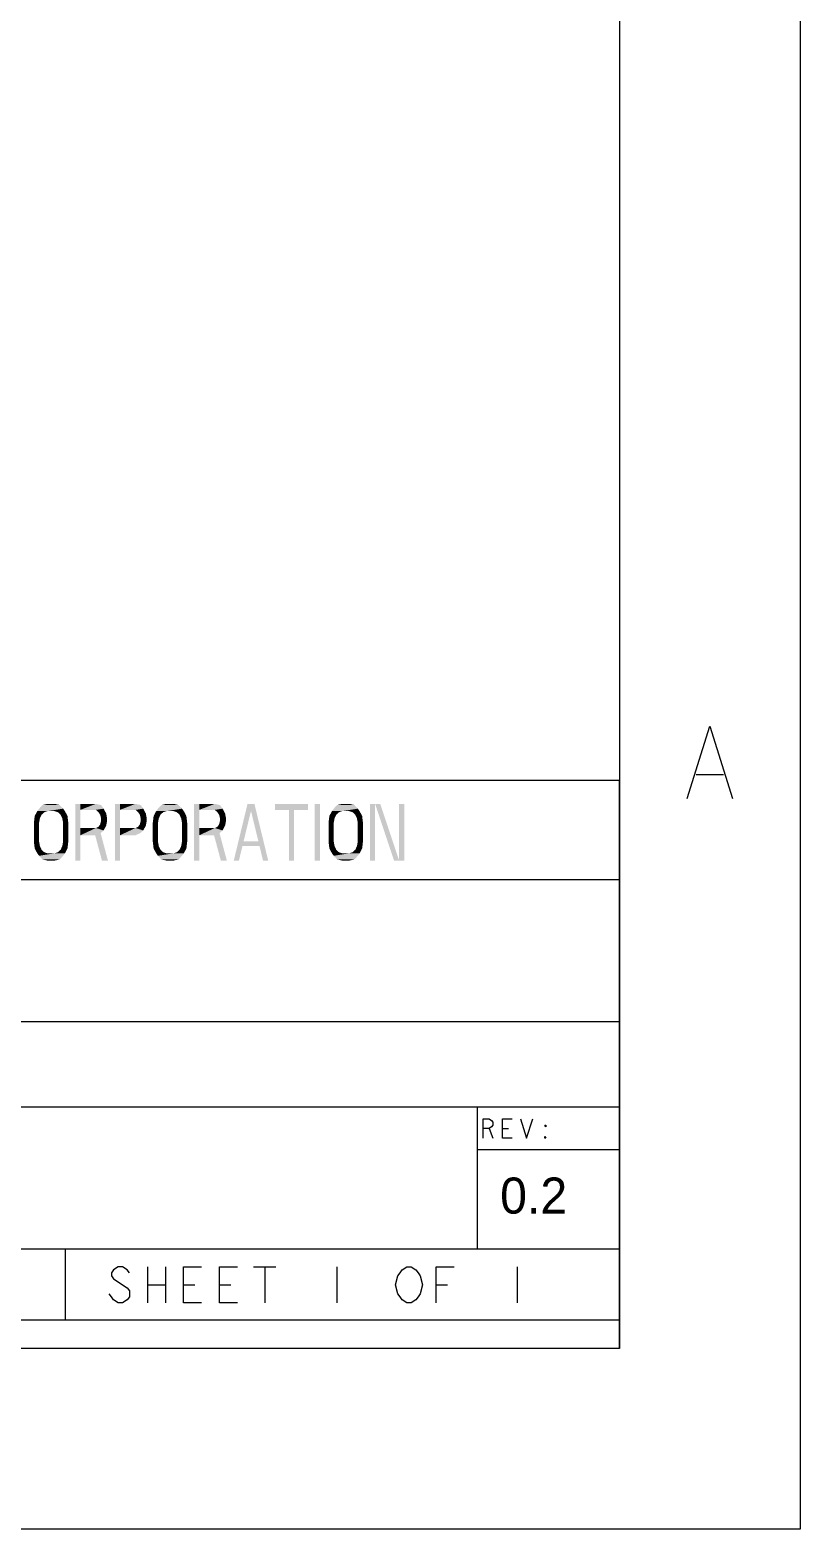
# Model space of a CAD drawing. Extents: x 0 to 22, y 0 to 17.
# Drawn here: x 19.866 to 22, y 0 to 4.155 of the extents above; entities that cross this region are included whole.
import ezdxf

# ---------------------------------------------------------------- set-up
doc = ezdxf.new("R2010")
doc.units = 0
doc.header["$LTSCALE"] = 1.21
doc.header["$MEASUREMENT"] = 0
doc.styles.get("Standard").update_dxf_attribs({"font": 'txt', "width": 0.8})

msp = doc.modelspace()

# ---------------------------------------------------------------- linework, layer by layer
at = {"color": 7, "linetype": 'Continuous'}
for p, q in [((22, 17), (22, 0)), ((21.5, 16.5), (21.5, 0.5)), ((21.5, 0.5), (0.5, 0.5)), ((22, 0), (0, 0))]:
    msp.add_line(p, q, dxfattribs=at)
at = {"color": 2, "linetype": 'Continuous'}
for p, q in [((21.7125, 2.0917), (21.7875, 2.0917)), ((21.5, 2.0748), (17, 2.0748)), ((21.5, 0.5), (21.5, 2.0748)), ((21.5, 1.7992), (17, 1.7992)), ((21.5, 1.4055), (17, 1.4055)), ((21.5, 1.1693), (17, 1.1693)), ((21.1063, 0.7756), (21.1063, 1.1693)), ((21.1384, 1.1102), (21.1485, 1.0834)), ((21.1753, 1.1102), (21.192, 1.1102)), ((21.5, 1.0512), (21.1063, 1.0512)), ((21.5, 0.7756), (17, 0.7756)), ((19.9645, 0.5787), (19.9645, 0.7756)), ((20.1915, 0.7272), (20.1915, 0.6272)), ((20.2415, 0.7272), (20.2415, 0.6272)), ((20.4852, 0.7272), (20.5477, 0.7272)), ((20.5165, 0.7272), (20.5165, 0.6272)), ((20.7165, 0.7272), (20.7165, 0.6272)), ((21.2165, 0.7272), (21.2165, 0.6272)), ((20.1915, 0.6772), (20.2415, 0.6772)), ((20.2915, 0.6772), (20.3227, 0.6772)), ((20.3915, 0.6772), (20.4227, 0.6772)), ((20.9915, 0.6772), (21.0227, 0.6772)), ((21.5, 0.5787), (17, 0.5787)), ((21.5, 0.5), (17, 0.5))]:
    msp.add_line(p, q, dxfattribs=at)
for points in [[(21.6875, 2.025), (21.75, 2.225), (21.8125, 2.025)], [(21.1216, 1.0834), (21.1216, 1.1371), (21.1384, 1.1371), (21.1451, 1.1326), (21.1485, 1.1281), (21.1485, 1.1192), (21.1451, 1.1147), (21.1384, 1.1102), (21.1216, 1.1102)], [(21.2021, 1.0834), (21.1753, 1.0834), (21.1753, 1.1371), (21.2021, 1.1371)], [(21.2255, 1.1371), (21.2423, 1.0834), (21.2591, 1.1371)], [(21.2959, 1.1192), (21.2959, 1.1147), (21.2926, 1.1192), (21.2959, 1.1192)], [(21.2959, 1.0834), (21.2926, 1.0834), (21.2926, 1.0879), (21.2959, 1.0834)], [(20.1415, 0.7105), (20.1352, 0.7188), (20.1227, 0.7272), (20.1102, 0.7272), (20.0977, 0.7188), (20.0915, 0.7105), (20.0915, 0.7022), (20.0977, 0.6938), (20.1102, 0.6855), (20.1227, 0.6772), (20.1352, 0.6688), (20.1415, 0.6605), (20.1415, 0.6438), (20.1352, 0.6355), (20.1227, 0.6272), (20.1102, 0.6272), (20.0977, 0.6355), (20.0915, 0.6438), (20.0852, 0.6522)], [(20.3415, 0.6272), (20.2915, 0.6272), (20.2915, 0.7272), (20.3415, 0.7272)], [(20.4415, 0.6272), (20.3915, 0.6272), (20.3915, 0.7272), (20.4415, 0.7272)], [(20.9415, 0.6438), (20.9352, 0.6355), (20.9227, 0.6272), (20.9102, 0.6272), (20.8977, 0.6355), (20.8915, 0.6438), (20.8852, 0.6522), (20.879, 0.6772), (20.8852, 0.7022), (20.8915, 0.7105), (20.8977, 0.7188), (20.9102, 0.7272), (20.9227, 0.7272), (20.9352, 0.7188), (20.9415, 0.7105), (20.9477, 0.7022), (20.954, 0.6772), (20.9477, 0.6522), (20.9415, 0.6438)], [(20.9915, 0.6272), (20.9915, 0.7272), (21.0415, 0.7272)]]:
    msp.add_lwpolyline(points, dxfattribs=at)
at = {"color": 7, "linetype": 'Continuous'}
for points in [[(19.8863, 1.99), (19.8911, 1.9967), (19.9579, 1.9967)], [(19.8863, 1.99), (19.9579, 1.9967), (19.9149, 1.99)], [(19.8911, 1.9967), (19.9006, 2.0068), (19.9484, 2.0068)], [(19.9484, 2.0068), (19.9579, 1.9967), (19.8911, 1.9967)], [(19.9006, 2.0068), (19.9149, 2.0101), (19.934, 2.0101)], [(19.934, 2.0101), (19.9484, 2.0068), (19.9006, 2.0068)], [(19.9149, 1.99), (19.9579, 1.9967), (19.934, 1.99)], [(19.9579, 1.9967), (19.9627, 1.99), (19.934, 1.99)], [(19.9914, 2.0101), (19.9914, 1.8527), (20.0057, 2.0101), (20.0057, 1.8527)], [(20.063, 2.0068), (20.0057, 1.9934), (20.0487, 2.0101)], [(20.0057, 1.9934), (20.0057, 2.0101), (20.0487, 2.0101)], [(20.0701, 1.9967), (20.0057, 1.9934), (20.063, 2.0068)], [(20.0057, 1.9934), (20.0701, 1.9967), (20.0487, 1.9934)], [(20.0487, 1.9934), (20.0701, 1.9967), (20.0558, 1.9867)], [(20.0701, 1.9967), (20.0773, 1.9833), (20.0558, 1.9867)], [(20.1012, 2.0101), (20.1012, 1.8527), (20.1155, 2.0101), (20.1155, 1.8527)], [(20.1728, 2.0068), (20.1155, 1.9934), (20.1585, 2.0101)], [(20.1155, 1.9934), (20.1155, 2.0101), (20.1585, 2.0101)], [(20.18, 1.9967), (20.1155, 1.9934), (20.1728, 2.0068)], [(20.1155, 1.9934), (20.18, 1.9967), (20.1585, 1.9934)], [(20.1585, 1.9934), (20.18, 1.9967), (20.1657, 1.9867)], [(20.18, 1.9967), (20.1871, 1.9833), (20.1657, 1.9867)], [(20.2158, 1.99), (20.2206, 1.9967), (20.2874, 1.9967)], [(20.2158, 1.99), (20.2874, 1.9967), (20.2445, 1.99)], [(20.2206, 1.9967), (20.2301, 2.0068), (20.2779, 2.0068)], [(20.2779, 2.0068), (20.2874, 1.9967), (20.2206, 1.9967)], [(20.2301, 2.0068), (20.2445, 2.0101), (20.2636, 2.0101)], [(20.2636, 2.0101), (20.2779, 2.0068), (20.2301, 2.0068)], [(20.2445, 1.99), (20.2874, 1.9967), (20.2636, 1.99)], [(20.2874, 1.9967), (20.2922, 1.99), (20.2636, 1.99)], [(20.3209, 2.0101), (20.3209, 1.8527), (20.3352, 2.0101), (20.3352, 1.8527)], [(20.3925, 2.0068), (20.3352, 1.9934), (20.3782, 2.0101)], [(20.3352, 1.9934), (20.3352, 2.0101), (20.3782, 2.0101)], [(20.3997, 1.9967), (20.3352, 1.9934), (20.3925, 2.0068)], [(20.3352, 1.9934), (20.3997, 1.9967), (20.3782, 1.9934)], [(20.3782, 1.9934), (20.3997, 1.9967), (20.3853, 1.9867)], [(20.3997, 1.9967), (20.4068, 1.9833), (20.3853, 1.9867)], [(20.4307, 1.8527), (20.4689, 2.0101), (20.445, 1.8527), (20.4832, 2.0101)], [(20.5119, 1.8527), (20.5262, 1.8527), (20.4737, 2.0101), (20.488, 2.0101)], [(20.5453, 2.0101), (20.5453, 1.9934), (20.636, 2.0101), (20.636, 1.9934)], [(20.6551, 2.0101), (20.6551, 1.8527), (20.6695, 2.0101), (20.6695, 1.8527)], [(20.7029, 1.99), (20.7077, 1.9967), (20.7745, 1.9967)], [(20.7029, 1.99), (20.7745, 1.9967), (20.7315, 1.99)], [(20.7077, 1.9967), (20.7172, 2.0068), (20.765, 2.0068)], [(20.765, 2.0068), (20.7745, 1.9967), (20.7077, 1.9967)], [(20.7172, 2.0068), (20.7315, 2.0101), (20.7506, 2.0101)], [(20.7506, 2.0101), (20.765, 2.0068), (20.7172, 2.0068)], [(20.7315, 1.99), (20.7745, 1.9967), (20.7506, 1.99)], [(20.7745, 1.9967), (20.7793, 1.99), (20.7506, 1.99)], [(20.808, 2.0101), (20.808, 1.8527), (20.8223, 2.0101), (20.8223, 1.8527)], [(20.8223, 2.0101), (20.8748, 1.8527), (20.8366, 2.0101), (20.8891, 1.8527)], [(20.8891, 2.0101), (20.8891, 1.8527), (20.9035, 2.0101), (20.9035, 1.8527)], [(19.8767, 1.9565), (19.8791, 1.9766), (19.8935, 1.9699)], [(19.8935, 1.9699), (19.8911, 1.9565), (19.8767, 1.9565)], [(19.8767, 1.9063), (19.8767, 1.9565), (19.8911, 1.9565)], [(19.8911, 1.9565), (19.8911, 1.9063), (19.8767, 1.9063)], [(19.8791, 1.9766), (19.8863, 1.99), (19.9054, 1.9867)], [(19.8982, 1.98), (19.8791, 1.9766), (19.9054, 1.9867)], [(19.8982, 1.98), (19.8935, 1.9699), (19.8791, 1.9766)], [(19.9149, 1.99), (19.9054, 1.9867), (19.8863, 1.99)], [(19.9436, 1.9867), (19.934, 1.99), (19.9627, 1.99)], [(19.9436, 1.9867), (19.9627, 1.99), (19.9508, 1.98)], [(19.9627, 1.99), (19.9699, 1.9766), (19.9508, 1.98)], [(19.9555, 1.9699), (19.9508, 1.98), (19.9699, 1.9766)], [(19.9555, 1.9699), (19.9699, 1.9766), (19.9579, 1.9565)], [(19.9699, 1.9766), (19.9723, 1.9565), (19.9579, 1.9565)], [(19.9723, 1.9565), (19.9579, 1.9565), (19.9723, 1.9063), (19.9579, 1.9063)], [(20.0606, 1.98), (20.0558, 1.9867), (20.0773, 1.9833)], [(20.0558, 1.9465), (20.0606, 1.9532), (20.0773, 1.9498)], [(20.0606, 1.98), (20.0773, 1.9833), (20.063, 1.9699)], [(20.0606, 1.9532), (20.063, 1.9632), (20.0797, 1.9632)], [(20.0797, 1.9632), (20.0773, 1.9498), (20.0606, 1.9532)], [(20.0773, 1.9833), (20.0797, 1.9699), (20.063, 1.9699)], [(20.063, 1.9632), (20.063, 1.9699), (20.0797, 1.9699)], [(20.0797, 1.9699), (20.0797, 1.9632), (20.063, 1.9632)], [(20.1704, 1.98), (20.1657, 1.9867), (20.1871, 1.9833)], [(20.1657, 1.9465), (20.1704, 1.9532), (20.1871, 1.9498)], [(20.1704, 1.98), (20.1871, 1.9833), (20.1728, 1.9699)], [(20.1704, 1.9532), (20.1728, 1.9632), (20.1895, 1.9632)], [(20.1895, 1.9632), (20.1871, 1.9498), (20.1704, 1.9532)], [(20.1871, 1.9833), (20.1895, 1.9699), (20.1728, 1.9699)], [(20.1728, 1.9632), (20.1728, 1.9699), (20.1895, 1.9699)], [(20.1895, 1.9699), (20.1895, 1.9632), (20.1728, 1.9632)], [(20.2062, 1.9565), (20.2086, 1.9766), (20.223, 1.9699)], [(20.223, 1.9699), (20.2206, 1.9565), (20.2062, 1.9565)], [(20.2062, 1.9063), (20.2062, 1.9565), (20.2206, 1.9565)], [(20.2206, 1.9565), (20.2206, 1.9063), (20.2062, 1.9063)], [(20.2086, 1.9766), (20.2158, 1.99), (20.2349, 1.9867)], [(20.2277, 1.98), (20.2086, 1.9766), (20.2349, 1.9867)], [(20.2277, 1.98), (20.223, 1.9699), (20.2086, 1.9766)], [(20.2445, 1.99), (20.2349, 1.9867), (20.2158, 1.99)], [(20.2731, 1.9867), (20.2636, 1.99), (20.2922, 1.99)], [(20.2731, 1.9867), (20.2922, 1.99), (20.2803, 1.98)], [(20.2922, 1.99), (20.2994, 1.9766), (20.2803, 1.98)], [(20.285, 1.9699), (20.2803, 1.98), (20.2994, 1.9766)], [(20.285, 1.9699), (20.2994, 1.9766), (20.2874, 1.9565)], [(20.2994, 1.9766), (20.3018, 1.9565), (20.2874, 1.9565)], [(20.3018, 1.9565), (20.2874, 1.9565), (20.3018, 1.9063), (20.2874, 1.9063)], [(20.3901, 1.98), (20.3853, 1.9867), (20.4068, 1.9833)], [(20.3853, 1.9465), (20.3901, 1.9532), (20.4068, 1.9498)], [(20.3901, 1.98), (20.4068, 1.9833), (20.3925, 1.9699)], [(20.3901, 1.9532), (20.3925, 1.9632), (20.4092, 1.9632)], [(20.4092, 1.9632), (20.4068, 1.9498), (20.3901, 1.9532)], [(20.4068, 1.9833), (20.4092, 1.9699), (20.3925, 1.9699)], [(20.3925, 1.9632), (20.3925, 1.9699), (20.4092, 1.9699)], [(20.4092, 1.9699), (20.4092, 1.9632), (20.3925, 1.9632)], [(20.5835, 1.9934), (20.5835, 1.8527), (20.5978, 1.9934), (20.5978, 1.8527)], [(20.6933, 1.9565), (20.6957, 1.9766), (20.7101, 1.9699)], [(20.7101, 1.9699), (20.7077, 1.9565), (20.6933, 1.9565)], [(20.6933, 1.9063), (20.6933, 1.9565), (20.7077, 1.9565)], [(20.7077, 1.9565), (20.7077, 1.9063), (20.6933, 1.9063)], [(20.6957, 1.9766), (20.7029, 1.99), (20.722, 1.9867)], [(20.7148, 1.98), (20.6957, 1.9766), (20.722, 1.9867)], [(20.7148, 1.98), (20.7101, 1.9699), (20.6957, 1.9766)], [(20.7315, 1.99), (20.722, 1.9867), (20.7029, 1.99)], [(20.7602, 1.9867), (20.7506, 1.99), (20.7793, 1.99)], [(20.7602, 1.9867), (20.7793, 1.99), (20.7674, 1.98)], [(20.7793, 1.99), (20.7865, 1.9766), (20.7674, 1.98)], [(20.7721, 1.9699), (20.7674, 1.98), (20.7865, 1.9766)], [(20.7721, 1.9699), (20.7865, 1.9766), (20.7745, 1.9565)], [(20.7865, 1.9766), (20.7889, 1.9565), (20.7745, 1.9565)], [(20.7889, 1.9565), (20.7745, 1.9565), (20.7889, 1.9063), (20.7745, 1.9063)], [(20.0701, 1.9364), (20.0057, 1.923), (20.0487, 1.9431)], [(20.0057, 1.923), (20.0057, 1.9431), (20.0487, 1.9431)], [(20.063, 1.9297), (20.0057, 1.923), (20.0701, 1.9364)], [(20.063, 1.9297), (20.0487, 1.923), (20.0057, 1.923)], [(20.0439, 1.9331), (20.0654, 1.8527), (20.0606, 1.9331), (20.0821, 1.8527)], [(20.0558, 1.9465), (20.0773, 1.9498), (20.0487, 1.9431)], [(20.0773, 1.9498), (20.0701, 1.9364), (20.0487, 1.9431)], [(20.18, 1.9364), (20.1155, 1.923), (20.1585, 1.9431)], [(20.1155, 1.923), (20.1155, 1.9431), (20.1585, 1.9431)], [(20.1728, 1.9297), (20.1155, 1.923), (20.18, 1.9364)], [(20.1728, 1.9297), (20.1585, 1.923), (20.1155, 1.923)], [(20.1657, 1.9465), (20.1871, 1.9498), (20.1585, 1.9431)], [(20.1871, 1.9498), (20.18, 1.9364), (20.1585, 1.9431)], [(20.3997, 1.9364), (20.3352, 1.923), (20.3782, 1.9431)], [(20.3352, 1.923), (20.3352, 1.9431), (20.3782, 1.9431)], [(20.3925, 1.9297), (20.3352, 1.923), (20.3997, 1.9364)], [(20.3925, 1.9297), (20.3782, 1.923), (20.3352, 1.923)], [(20.3734, 1.9331), (20.3949, 1.8527), (20.3901, 1.9331), (20.4116, 1.8527)], [(20.3853, 1.9465), (20.4068, 1.9498), (20.3782, 1.9431)], [(20.4068, 1.9498), (20.3997, 1.9364), (20.3782, 1.9431)], [(19.8791, 1.8862), (19.8767, 1.9063), (19.8911, 1.9063)], [(19.8935, 1.8929), (19.8791, 1.8862), (19.8911, 1.9063)], [(19.8935, 1.8929), (19.8982, 1.8828), (19.8791, 1.8862)], [(19.8863, 1.8728), (19.8791, 1.8862), (19.8982, 1.8828)], [(19.9054, 1.8761), (19.8863, 1.8728), (19.8982, 1.8828)], [(19.9054, 1.8761), (19.9149, 1.8728), (19.8863, 1.8728)], [(19.8911, 1.8661), (19.8863, 1.8728), (19.9149, 1.8728)], [(19.9627, 1.8728), (19.8911, 1.8661), (19.934, 1.8728)], [(19.934, 1.8728), (19.8911, 1.8661), (19.9149, 1.8728)], [(19.9627, 1.8728), (19.9579, 1.8661), (19.8911, 1.8661)], [(19.934, 1.8728), (19.9436, 1.8761), (19.9627, 1.8728)], [(19.9508, 1.8828), (19.9699, 1.8862), (19.9436, 1.8761)], [(19.9699, 1.8862), (19.9627, 1.8728), (19.9436, 1.8761)], [(19.9508, 1.8828), (19.9555, 1.8929), (19.9699, 1.8862)], [(19.9555, 1.8929), (19.9579, 1.9063), (19.9723, 1.9063)], [(19.9723, 1.9063), (19.9699, 1.8862), (19.9555, 1.8929)], [(20.2086, 1.8862), (20.2062, 1.9063), (20.2206, 1.9063)], [(20.223, 1.8929), (20.2086, 1.8862), (20.2206, 1.9063)], [(20.223, 1.8929), (20.2277, 1.8828), (20.2086, 1.8862)], [(20.2158, 1.8728), (20.2086, 1.8862), (20.2277, 1.8828)], [(20.2349, 1.8761), (20.2158, 1.8728), (20.2277, 1.8828)], [(20.2349, 1.8761), (20.2445, 1.8728), (20.2158, 1.8728)], [(20.2206, 1.8661), (20.2158, 1.8728), (20.2445, 1.8728)], [(20.2922, 1.8728), (20.2206, 1.8661), (20.2636, 1.8728)], [(20.2636, 1.8728), (20.2206, 1.8661), (20.2445, 1.8728)], [(20.2922, 1.8728), (20.2874, 1.8661), (20.2206, 1.8661)], [(20.2636, 1.8728), (20.2731, 1.8761), (20.2922, 1.8728)], [(20.2803, 1.8828), (20.2994, 1.8862), (20.2731, 1.8761)], [(20.2994, 1.8862), (20.2922, 1.8728), (20.2731, 1.8761)], [(20.2803, 1.8828), (20.285, 1.8929), (20.2994, 1.8862)], [(20.285, 1.8929), (20.2874, 1.9063), (20.3018, 1.9063)], [(20.3018, 1.9063), (20.2994, 1.8862), (20.285, 1.8929)], [(20.4498, 1.9063), (20.4498, 1.8929), (20.5071, 1.9063), (20.5071, 1.8929)], [(20.6957, 1.8862), (20.6933, 1.9063), (20.7077, 1.9063)], [(20.7101, 1.8929), (20.6957, 1.8862), (20.7077, 1.9063)], [(20.7101, 1.8929), (20.7148, 1.8828), (20.6957, 1.8862)], [(20.7029, 1.8728), (20.6957, 1.8862), (20.7148, 1.8828)], [(20.722, 1.8761), (20.7029, 1.8728), (20.7148, 1.8828)], [(20.722, 1.8761), (20.7315, 1.8728), (20.7029, 1.8728)], [(20.7077, 1.8661), (20.7029, 1.8728), (20.7315, 1.8728)], [(20.7793, 1.8728), (20.7077, 1.8661), (20.7506, 1.8728)], [(20.7506, 1.8728), (20.7077, 1.8661), (20.7315, 1.8728)], [(20.7793, 1.8728), (20.7745, 1.8661), (20.7077, 1.8661)], [(20.7506, 1.8728), (20.7602, 1.8761), (20.7793, 1.8728)], [(20.7674, 1.8828), (20.7865, 1.8862), (20.7602, 1.8761)], [(20.7865, 1.8862), (20.7793, 1.8728), (20.7602, 1.8761)], [(20.7674, 1.8828), (20.7721, 1.8929), (20.7865, 1.8862)], [(20.7721, 1.8929), (20.7745, 1.9063), (20.7889, 1.9063)], [(20.7889, 1.9063), (20.7865, 1.8862), (20.7721, 1.8929)], [(19.9006, 1.856), (19.8911, 1.8661), (19.9579, 1.8661)], [(19.9579, 1.8661), (19.9484, 1.856), (19.9006, 1.856)], [(19.9149, 1.8527), (19.9006, 1.856), (19.9484, 1.856)], [(19.9484, 1.856), (19.934, 1.8527), (19.9149, 1.8527)], [(20.2301, 1.856), (20.2206, 1.8661), (20.2874, 1.8661)], [(20.2874, 1.8661), (20.2779, 1.856), (20.2301, 1.856)], [(20.2445, 1.8527), (20.2301, 1.856), (20.2779, 1.856)], [(20.2779, 1.856), (20.2636, 1.8527), (20.2445, 1.8527)], [(20.7172, 1.856), (20.7077, 1.8661), (20.7745, 1.8661)], [(20.7745, 1.8661), (20.765, 1.856), (20.7172, 1.856)], [(20.7315, 1.8527), (20.7172, 1.856), (20.765, 1.856)], [(20.765, 1.856), (20.7506, 1.8527), (20.7315, 1.8527)]]:
    msp.add_solid(points, dxfattribs=at)

# ---------------------------------------------------------------- texts
msp.add_attdef('0.2', (21.1689, 0.8743), '-', height=0.1)

doc.saveas('drawing.dxf')
